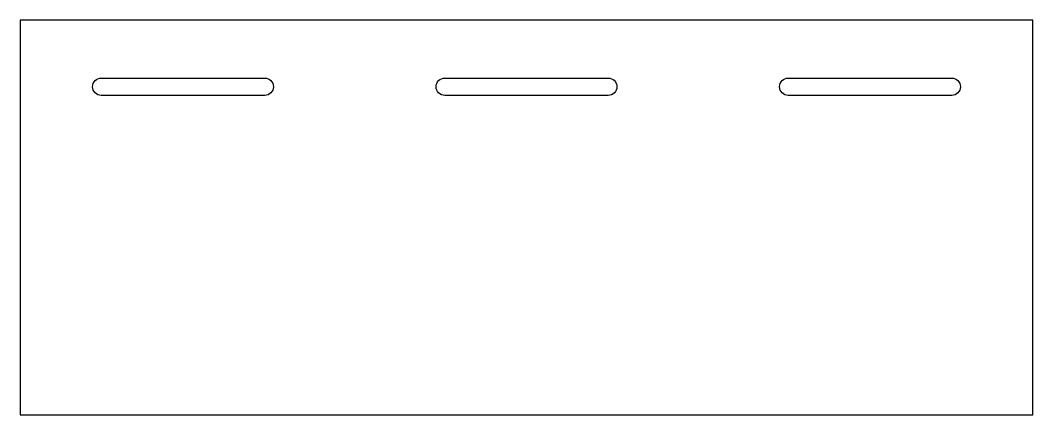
# Model space of a CAD drawing. Header units: millimetres. Extents: x -350 to 350, y -137 to 137.
import ezdxf

# ---------------------------------------------------------------- set-up
doc = ezdxf.new("R2010")
doc.units = ezdxf.units.MM

msp = doc.modelspace()

# ---------------------------------------------------------------- linework, layer by layer
msp.add_lwpolyline([(-350, -136.5), (350, -136.5), (350, 136.5), (-350, 136.5)], close=True)
for points in [[(-181, 96.5, -1), (-181, 84.5), (-294, 84.5, -1), (-294, 96.5)], [(-56.5, 84.5, -1), (-56.5, 96.5), (56.5, 96.5, -1), (56.5, 84.5)], [(294, 96.5, -1), (294, 84.5), (181, 84.5, -1), (181, 96.5)]]:
    msp.add_lwpolyline(points, format="xyb", close=True)

doc.saveas('drawing.dxf')
